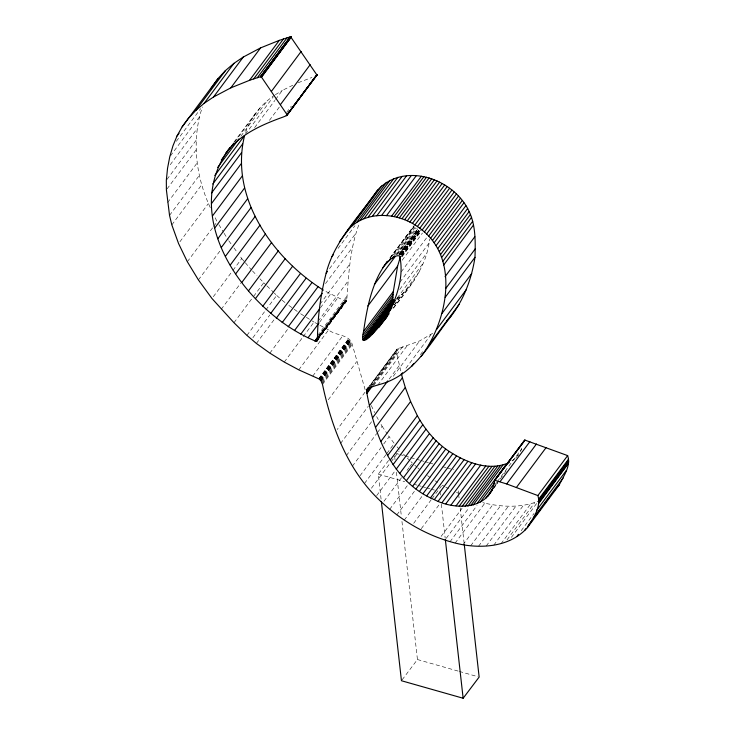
<?xml version="1.0" encoding="UTF-8"?>
<svg xmlns="http://www.w3.org/2000/svg" width="735" height="735" viewBox="0 0 735 735"><rect width="100%" height="100%" fill="white"/><g stroke="black" fill="none" stroke-linecap="round" stroke-linejoin="round"><path stroke-width="0.55" stroke-dasharray="3.67 2.76" d="M432.713 333.277L419.676 340.884L396.9 349.189L396.698 353.425L401.135 372.599M317.566 340.066L346.736 300.9C348.537 274.89 349.961 247.631 359.553 222.843M210.293 207.628C195.786 176.584 191.275 139.815 202.41 106.97M393.537 308.002C409.671 287.679 427.246 265.905 429.571 238.976M414.292 225.333L404.149 244.535L401.218 254.209L419.501 229.761L401.31 254.365M520.472 451.768L522.364 446.77M245.655 132.53C250.479 117.159 261.357 104.315 274.477 95.238M346.718 300.937L344.743 300.918L324.208 290.656M176.345 141.295L200.701 108.596M170.419 155.93L199.516 116.874M170.244 164.713L197.311 128.386M167.001 179.404L196.098 140.348M167.065 188.923L196.172 149.867M167.617 202.594L197.393 162.628M169.537 215.392L199.314 175.426M171.825 224.91L201.601 184.944M233.886 142.278L255.541 113.218M234.832 141.892L260.796 106.933M240.887 136.186L267.274 100.769M245.38 134.294L273.126 97.057M254.613 127.624L274.918 100.373M275.597 99.464L282.359 90.387L293.219 85.058M269.433 120.356L279.576 106.731M179.928 241.742L208.345 203.595M286.613 112.473L291.345 106.116M187.342 261.743L213.058 227.225M213.738 226.316L217.119 221.777L214.197 215.713M198.404 279.916L220.73 249.937M213.325 296.701L232.269 271.27M232.949 270.361L241.751 258.555L239.812 255.899M221.198 309.343L240.823 283.003M233.969 322.729L252.913 297.289M253.593 296.389L263.736 282.764L259.988 278.822M246.914 335.38L265.188 310.859M265.859 309.95L276.691 295.424L274.265 293.044M252.886 337.714L269.809 315.003M256.386 343.456L274.651 318.935M338.054 248.402L354.968 225.691M329.519 268.661L355.915 233.243M269.874 353.122L288.818 327.691M325.513 283.591L352.579 247.263M320.01 304.18L349.786 264.214M320.442 307.772L330.585 294.147M284.261 362.061L302.526 337.54M303.206 336.63L314.029 322.095L318.88 324.695M318.099 321.269L347.875 281.303M319.578 322.261L337.852 297.739M317.511 335.675L347.278 295.709M319.027 335.436L344.743 300.918M317.446 337.687L347.223 297.721M318.678 336.474L345.064 301.047M318.843 336.52L345.229 301.102M318.999 336.566L345.395 301.139M318.485 337.503L345.551 301.166M317.263 339.414L347.039 299.457M318.797 337.53L345.863 301.203M318.944 337.53L346.01 301.203M317.869 339.322L346.286 301.175M317.658 339.91L346.764 300.808M298.796 369.861L328.573 329.896C335.059 335.766 349.952 334.113 352.267 344.494L365.617 391.397L337.19 429.543M389.927 258.031L413.612 226.233M390.028 258.068L412.353 228.089M390.809 257.314L413.814 226.426M393.335 255.017L414.31 226.858M394.107 255.706L415.082 227.547M396.202 254.457L415.826 228.116M396.707 254.531L404.149 244.535M397.571 254.393L417.195 228.052M417.636 229.21L398.692 254.641L417.921 229.155M399.077 254.576L418.031 229.145M399.188 254.576L418.243 229.155M399.408 254.604L418.353 229.173M399.638 254.65L417.912 230.128M399.73 254.677L418.766 229.283M399.904 254.751L418.849 229.32M399.987 254.788L419.023 229.403M400.162 254.889L419.198 229.513M401.007 254.089L419.272 229.568M401.163 254.218L419.354 229.632M401.457 254.531L419.657 229.926M401.521 254.613L419.786 230.092M401.632 254.797L419.85 230.184M401.723 254.971L419.951 230.358M401.788 255.155L420.025 230.542M401.246 256.598L420.861 230.257M312.752 376.09L342.528 336.125M402.008 256.221L420.953 230.79M402.054 256.745L420.999 231.314M402.174 260.263L422.478 233.013M318.742 378.782L348.519 338.817M318.962 378.892L348.739 338.936M319.183 379.021L348.95 339.055M319.394 379.159L349.171 339.202M319.596 379.306L349.373 339.349M319.798 379.471L349.575 339.506M319.991 379.627L349.768 339.671M320.175 379.802L349.952 339.836M320.35 379.986L350.126 340.02M320.515 380.17L350.292 340.204M401.227 271.858L426.943 237.35M320.671 380.353L350.448 340.388M320.818 380.546L350.586 340.581M320.947 380.748L350.714 340.783M321.057 380.941L350.834 340.976M321.517 381.823L351.293 341.858M321.912 382.705L351.679 342.74M322.233 383.587L352.01 343.622M322.5 384.451L352.267 344.494M399.969 282.139L429.065 243.083M399.739 289.425L426.805 253.088M397.222 298.024L423.608 262.597M396.827 299.347L408.77 287.312L414.522 279.842M394.006 304.97L402.128 294.073M394.474 305.126L419.52 271.518M393.207 308.204L408.77 287.312M328.26 399.803L356.677 361.657M367.904 388.135L397.249 348.895M369.512 386.206L396.578 349.869M370.762 385.232L396.477 350.714M370.293 386.858L399.39 347.802M372.176 385.195L396.533 352.497M373.012 385.213L396.698 353.425M373.61 385.654L402.706 346.598M377.781 385.168L407.548 345.202M340.553 443.471L368.299 406.235M389.21 379.03L399.362 365.405M393.28 376.311L419.676 340.884M405.94 368.235L430.976 334.636M420.411 354.656L423.792 350.117M346.323 455.626L372.039 421.109M352.35 466.229L376.706 433.531M377.386 432.621L382.117 426.263L380.473 423.369M360.04 475.775L381.015 447.615M383.725 443.986L389.137 436.719L387.86 434.817M364.514 483.446L386.169 454.386M386.84 453.477L394.291 443.481L389.137 436.719M371.414 488.251L390.358 462.82M391.038 461.911L399.16 451.014M376.66 495.611L394.925 471.08M383.982 501.261L401.576 477.64M406.988 470.382L409.018 467.653M409.698 466.743L411.729 464.024M389.688 509.327L407.953 484.806M396.808 514.95L415.073 490.429M404.25 520.141L422.515 495.62M413.686 523.302L431.28 499.681M431.959 498.78L441.432 486.065M421.293 528.667L440.237 503.236M441.11 536.412L462.085 508.262M446.228 538.342L469.233 507.462M449.985 541.805L477.052 505.469M495.298 484.347L496.649 482.528M497.329 481.618L521.685 448.92M493.056 488.398L497.797 482.041M494.076 487.195L497.466 482.656M500.167 479.018L506.259 470.841M515.731 458.125L519.112 453.587M493.231 488.94L497.972 482.583M455.066 543.165L484.834 503.199C502.345 507.086 521.556 508.05 538.424 501.086M462.976 544.773L492.753 504.807M470.722 545.774L500.498 505.809M478.614 546.188L508.381 506.222M486.212 545.986L515.988 506.02M493.791 545.159L523.568 505.193M501.013 543.771L530.789 503.806M507.012 539.876L534.758 502.639M511.358 537.414L537.744 501.996M521.17 530.707L534.023 513.453M381.079 499.111L378.277 474.13L388.944 460M402.118 679.847L417.443 659.534L401.916 521.041M517.863 455.838L518.947 454.423M395.65 299.411L398.186 297.528M511.918 460.827L514.518 459.026M275.349 94.705L282.359 90.387M298.226 82.715L311.943 77.451M482.803 502.657L484.834 503.199M396.477 453.559L398.682 454.184M399.785 454.496L404.186 455.746M405.288 456.067L409.698 457.317M410.801 457.629L415.202 458.879M416.304 459.191L419.611 460.128M420.714 460.441L424.021 461.378M425.124 461.69L428.422 462.637M429.525 462.949L432.832 463.886M442.746 466.697L446.053 467.635M447.156 467.956L453.761 469.83M378.277 474.13L404.719 481.645M413.529 484.144L416.837 485.082M417.939 485.394L421.247 486.331M422.349 486.653L425.648 487.59M426.75 487.902L430.058 488.839M431.16 489.152L434.468 490.089M417.443 659.534L458.208 671.11M459.311 671.422L478.044 676.742M456.435 492.349L460.468 494.168M319.844 325.219L328.573 329.896M442.112 485.155L444.868 486.634M445.787 487.13L448.552 488.619M434.918 480.736L437.619 482.39M300.606 313.753L305.402 316.73M306.357 317.327L311.153 320.313M312.118 320.91L314.029 322.095M427.513 475.637L430.297 477.585M288.855 305.42L293.357 308.645M294.248 309.288L297.85 311.87M282.121 300.22L285.345 302.838M414.751 465.191L417.103 467.276M417.893 467.974L419.455 469.362M276.691 295.424L281.312 299.568M263.736 282.764L266.171 285.134M266.98 285.924L273.457 292.254M407.227 458.006L410.185 460.928M410.929 461.654L412.409 463.114M252.472 270.949L256.984 275.671M403.533 454.138L405.757 456.554M241.751 258.555L244.59 261.88M245.297 262.717L250.975 269.377M397.056 446.797L399.142 449.278M228.824 240.832L231.406 244.378M233.987 247.925L237.221 252.353M382.117 426.263L387.226 433.87M218.865 224.644L223.523 232.297M224.101 233.252L228.172 239.95M376.642 416.626L378.286 419.52M371.294 405.536L374.657 412.62M458.263 490.888L458.511 493.157M458.64 494.297L459.283 499.965M460.174 507.913L464.116 543.101M439.971 491.651L440.357 495.059M441.377 504.137L445.189 538.195M394.658 456.343L395.035 459.742M396.441 472.228L401.273 515.364"/><path stroke-width="1.1" d="M317.005 75.099L290.61 36.759L279.309 40.352L260.576 47.894L243.257 57.054L233.941 63.348L225.535 70.505L195.758 110.47L188.307 118.445L182.133 126.861L177.006 136.003L172.955 145.833L169.748 156.84L167.534 168.343L166.33 180.314L166.395 189.832L169.537 215.392L171.825 224.91L178.568 243.551L187.342 261.743L198.404 279.916L211.974 298.52L233.969 322.729L246.914 335.38L256.386 343.456L269.874 353.122L284.261 362.061L298.796 369.861L319.183 379.021L320.947 380.748L322.5 384.451C331.816 428.229 348.5 472.55 382.632 503.08C405.086 523.55 433.025 538.939 462.976 544.773C485.495 548.604 511.22 545.682 527.317 527.712C532.958 518.451 541.52 507.067 537.873 495.565L506.691 483.942L494.637 480.277C491.017 510.017 455.149 510.641 434.321 499.644C392.343 482.059 374.409 435.102 366.921 393.39C366.737 392.067 366.416 390.533 367.031 389.274C373.977 385.112 382.623 384.414 389.899 380.849C418.096 368.419 432.52 339.451 450.821 316.546C464.033 299.411 471.668 278.583 474.985 257.333C475.453 242.035 475.811 225.654 469.141 211.496C454.156 178.734 404.323 161.231 377.625 190.089C359.13 216.807 334.407 240.758 326.138 273.209C320.883 293.605 317.97 314.617 317.511 335.675C317.446 337.429 317.456 339.258 316.914 340.939C316.546 341.306 315.912 341.159 315.453 341.058C247.098 312.991 177.208 217.937 229.825 147.726M323.327 290.104C272.906 258.233 229.311 197.651 244.58 135.543L214.813 175.509M316.96 74.841L287.229 115.055M387.226 261.66C371.919 281.569 367.114 307.212 363.559 331.485C357.072 357.008 384.616 319.33 386.775 317.088M363.972 340.333L393.896 300.33L392.756 299.641L393.335 291.519L397.626 266.033L400.566 256.359M421.045 356.503C447.284 321.847 460.891 257.829 419.777 228.263C399.509 212.406 365.938 209.383 347.857 230.055M527.317 527.712L559.317 484.788C563.598 475.986 571.214 465.916 567.65 455.608L524.845 440.072L494.949 480.038M384.745 319.808C395.752 301.672 404.792 276.875 399.574 255.853C393.684 254.604 388.328 261.871 384.515 265.289M210.881 88.724L218.075 78.48L225.535 70.505M377.625 190.089L354.288 221.897M182.133 126.861L218.075 78.48M177.006 136.003L179.037 133.283M195.758 110.47L204.165 103.313L233.941 63.348M204.165 103.313L213.49 97.02L243.257 57.054M213.49 97.02L230.808 87.86L260.576 47.894M230.808 87.86L249.532 80.317L279.309 40.352M249.532 80.317L253.704 78.902L283.48 38.937M253.704 78.902L257.333 77.726L287.1 37.761M257.333 77.726L260.502 76.743L290.279 36.778M260.502 76.743L290.49 36.75M260.603 76.725L290.674 36.768M260.833 76.725L290.812 36.805M260.962 76.743L290.968 36.879M261.081 76.78L291.088 36.952L261.44 77.037L287.238 114.936M261.522 77.138L291.244 37.099M271.38 91.434L301.157 51.468M221.299 160.055L233.73 143.261M217.661 167.479L238.857 138.915M212.792 183.989L242.559 144.023M211.616 192.873L241.392 152.908M280.421 104.646L310.188 64.68M211.423 203.678L241.199 163.712M225.764 153.183C239.711 134.441 261.871 124.665 283.232 117.012L286.218 115.744L289.599 111.206M292.31 107.567L299.071 98.49M300.422 96.671L307.873 86.684M309.224 84.865L315.315 76.688M287.174 114.789L316.95 74.823M286.218 115.744L317.015 74.998M212.525 215.879L242.302 175.913M214.721 228.071L244.498 188.105M217.826 238.765L247.603 198.799M221.29 247.52L251.058 207.555M225.443 256.294L255.21 216.329M230.266 265.041L260.043 225.075M235.76 273.769L265.537 233.803M241.87 282.378L271.647 242.412M248.54 290.803L278.317 250.846M255.44 298.649L285.217 258.683M262.827 306.219L292.603 266.254M270.664 313.477L300.44 273.512M276.286 318.191L306.063 278.234M339.405 241.879L352.938 223.716M351.964 225.875L381.731 185.909M356.732 222.273L386.509 182.308M282.148 322.637L311.925 282.672M331.963 256.579L333.313 254.76M360.233 220.279L390 180.314M364.018 218.607L393.795 178.642M326.138 273.209L327.488 271.39M368.033 217.303L397.8 177.337M288.212 326.79L317.979 286.825M372.305 216.356L402.073 176.4M376.807 215.778L406.584 175.812M294.441 330.621L322.178 293.375M381.52 215.557L411.288 175.591M386.481 215.704L416.258 175.738M300.817 334.113L319.762 308.682M391.59 216.2L421.357 176.235M394.144 216.604L423.92 176.648M396.735 217.165L426.511 177.199M308.075 337.705L318.907 323.17M399.353 217.863L429.13 177.907M401.99 218.718L431.767 178.752M404.627 219.701L434.403 179.735M314.966 340.884L317.676 337.255M315.131 340.957L317.832 337.319M315.297 341.012L317.998 337.383M315.453 341.058L318.163 337.429M315.618 341.104L317.649 338.376M315.774 341.132L317.805 338.412M315.931 341.159L317.961 338.431M316.087 341.169L318.117 338.44M316.234 341.169L317.584 339.349M316.381 341.159L317.869 339.322M316.647 341.113L318.172 339.212M316.858 341.003L318.209 339.184M407.263 220.822L437.031 180.856M409.845 222.071L439.622 182.105M412.409 223.44L442.176 183.474M382.577 268.054L387.317 261.697M386.748 262.762L388.098 260.943M414.917 224.938L444.693 184.972M389.274 260.466L390.625 258.656M392.077 258.426L393.427 256.616M417.379 226.545L447.156 186.58M374.381 284.5L395.356 256.34M419.777 228.263L449.554 188.298M422.101 230.083L451.869 190.117M367.858 305.99L397.626 266.033M424.371 232.021L454.147 192.055M426.557 234.042L456.325 194.086M428.634 236.146L458.401 196.181M430.591 238.315L460.367 198.349M363.559 331.485L393.335 291.519M432.428 240.529L462.205 200.563M363.246 334.572L393.014 294.606M363.062 337.264L392.839 297.298M434.137 242.798L463.914 202.832M363.017 339.754L392.756 299.614M392.802 299.816L363.108 339.91L392.903 299.972M363.301 340.094L392.995 300.064M363.338 340.13L393.207 300.22M363.476 340.213L393.344 300.293M363.614 340.277L393.528 300.349M363.797 340.323L393.703 300.367M365.883 339.377L394.98 300.312M436.075 245.655L465.852 205.69M393.841 302.563L395.191 300.744M368.41 337.494L393.445 303.886M372.351 334.03L391.975 307.689M378.994 327.277L389.146 313.652M437.821 248.549L467.598 208.584M439.365 251.462L469.141 211.496M440.697 254.383L470.464 214.418M441.808 257.287L471.576 217.321M442.957 261.182L472.734 221.217M443.701 264.995L473.478 225.029M445.052 276.7L474.819 236.734M366.894 389.541L368.483 387.336M366.811 389.835L368.161 388.025M366.71 390.68L368.74 387.951M366.691 391.553L370.072 387.014M366.765 392.462L370.826 387.014M366.921 393.39L372.333 386.123M445.676 288.552L475.453 248.586M445.208 297.298L474.985 257.333M369.586 405.371L387.86 380.849M441.955 313.496L471.732 273.539M401.209 374.593L402.56 372.783M436.498 329.62L466.266 289.654M372.636 417.71L402.412 377.744L401.393 373.628M411.618 366.462L413.649 363.742M429.359 344.384L459.127 304.419M375.521 427.448L405.297 387.483L402.412 377.744M380.831 441.505L410.608 401.54L405.297 387.483M387.575 455.617L417.342 415.652L410.608 401.54M390.147 460.174L419.915 420.209L417.342 415.652M393.032 464.695L422.809 424.729L419.915 420.209M396.22 469.15L425.997 429.185L422.809 424.729M399.693 473.515L429.47 433.549L425.997 429.185M403.432 477.768L433.2 437.803L429.47 433.549M406.326 480.763L436.103 440.798L433.2 437.803M409.386 483.639L439.162 443.674L436.103 440.798M412.601 486.395L442.378 446.43L439.162 443.674M415.955 489.005L445.722 449.039C463.509 461.442 488.077 472.366 509.327 462.453M419.419 491.449L449.186 451.483M422.974 493.736L452.751 453.771M426.704 495.886L456.481 455.93M430.489 497.861L460.266 457.905M434.321 499.644L464.097 459.687M438.17 501.233L467.947 461.268M442.029 502.602L471.806 462.637M445.869 503.76L475.646 463.794M451.014 505L480.782 465.034M456.067 505.864L485.835 465.898M459.164 506.195L488.94 466.229M462.186 506.332L491.963 466.367M465.126 506.277L494.903 466.312M467.938 506.038L497.714 466.073M470.63 505.607L500.406 465.641M473.193 504.982L502.97 465.016M476.96 503.677L506.737 463.712M494.637 480.277L524.68 440.081M495.114 480.038L525.029 440.109M480.414 501.996L494.618 482.923M485.614 498.394L492.386 489.308M490.695 491.733L492.046 489.914M487.544 496.511L492.285 490.153M500.085 481.636L529.861 441.671M506.691 483.942L536.467 443.977M516.365 487.516L546.142 447.551M537.873 495.565L567.65 455.608M538.663 499.221L568.44 459.256M538.819 500.122L568.596 460.156M538.902 500.994L568.669 461.029M538.902 501.84L568.669 461.883M538.819 502.666L568.596 462.701M538.672 503.447L568.44 463.482M517.109 536.155L518.46 534.336M536.559 510.43L566.327 470.464M533.389 517.954L563.166 477.989M524.689 530.358L526.039 528.538M528.07 525.81L532.131 520.362M536.192 514.913L540.253 509.465M544.984 503.108L549.045 497.659M559.317 484.788L554.456 490.392M381.336 501.38L401.448 680.729L463.142 698.25L479.146 677.054L464.244 544.24M446.889 320.69L450.821 316.546M316.941 75.181L315.986 75.778M442.378 446.43L445.722 449.039M445.318 539.334L463.142 698.25"/></g></svg>
